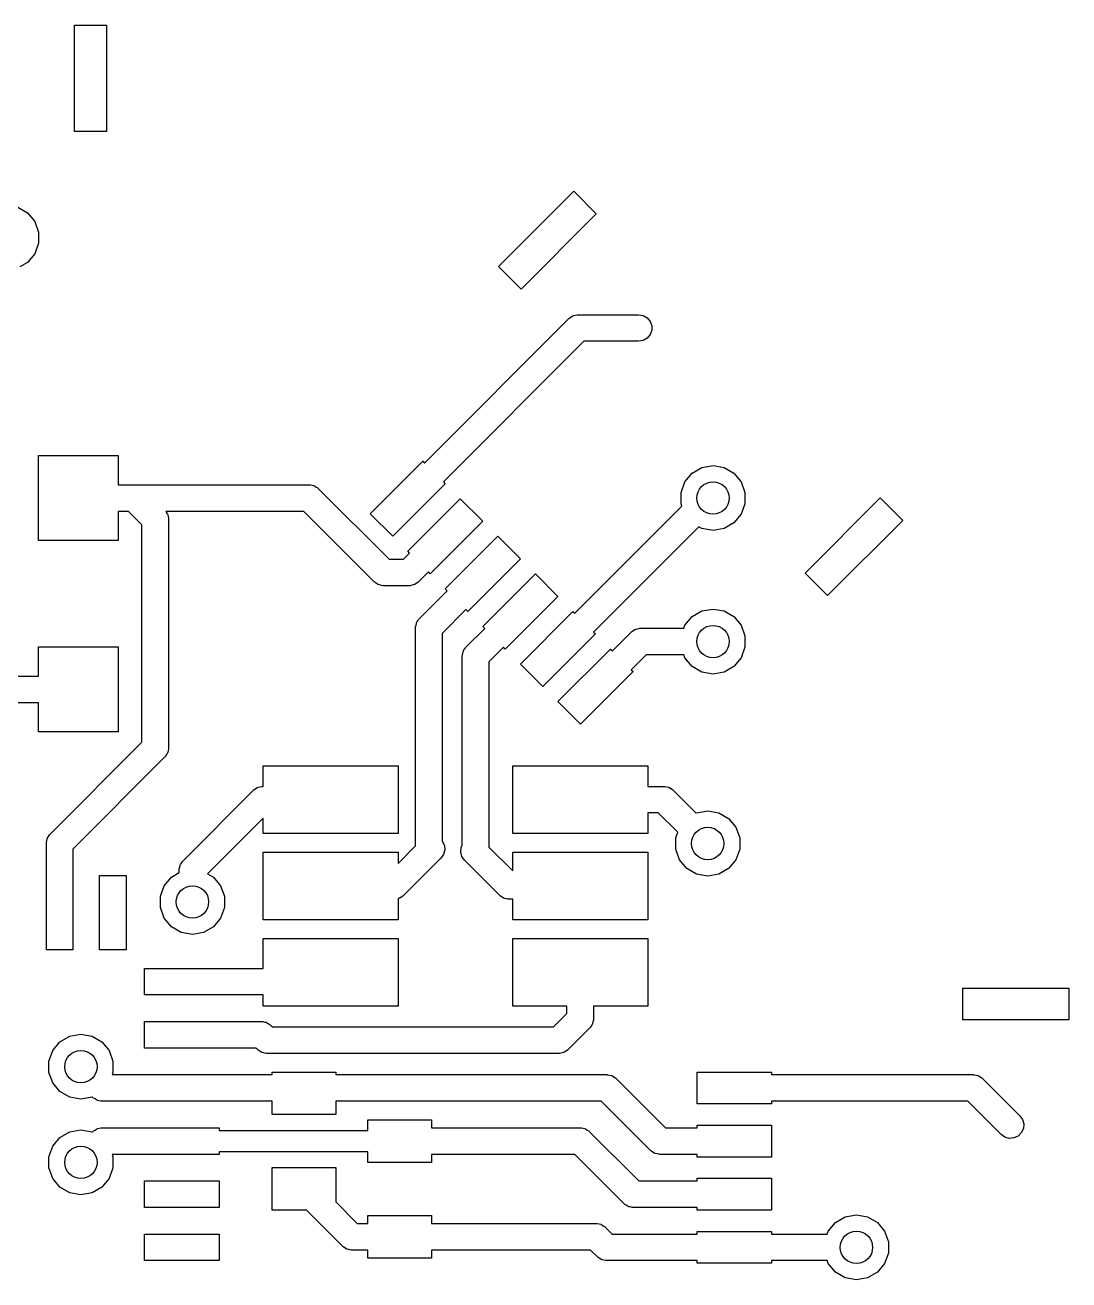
# Model space of a CAD drawing. Extents: x 80.2 to 131.1, y -111.7 to -88.6.
# Drawn here: x 100.92 to 110.75, y -101.06 to -89.25 of the extents above; entities that cross this region are included whole.
import ezdxf

# ---------------------------------------------------------------- set-up
doc = ezdxf.new("R2010")
doc.units = 0
doc.header["$MEASUREMENT"] = 0
doc.layers.add('BLACK', color=7, linetype='CONTINUOUS')

msp = doc.modelspace()

# ---------------------------------------------------------------- linework, layer by layer
at = {"layer": 'Black'}
for p, q in [((101.39, -90.25), (101.39, -89.25)), ((101.39, -89.25), (101.69, -89.25)), ((101.69, -89.25), (101.69, -90.25)), ((101.69, -90.25), (101.39, -90.25)), ((105.382, -91.5211), (106.089, -90.814)), ((106.089, -90.814), (106.301, -91.0261)), ((100.855, -90.9625), (100.947, -91.0156)), ((100.947, -91.0156), (101.015, -91.097)), ((101.015, -91.097), (101.051, -91.1969)), ((106.301, -91.0261), (105.594, -91.7332)), ((101.051, -91.1969), (101.051, -91.3031)), ((101.051, -91.3031), (101.015, -91.403)), ((100.947, -91.4844), (100.875, -91.5258)), ((101.015, -91.403), (100.947, -91.4844)), ((105.594, -91.7332), (105.382, -91.5211)), ((104.685, -93.3702), (106.044, -92.0116)), ((106.044, -92.0116), (106.048, -92.0085)), ((106.048, -92.0085), (106.052, -92.0042)), ((106.052, -92.0042), (106.066, -91.9961)), ((106.066, -91.9961), (106.079, -91.9867)), ((106.079, -91.9867), (106.085, -91.9853)), ((106.085, -91.9853), (106.089, -91.9825)), ((106.089, -91.9825), (106.106, -91.9797)), ((106.106, -91.9797), (106.121, -91.9755)), ((106.121, -91.9755), (106.127, -91.976)), ((106.127, -91.976), (106.132, -91.975)), ((106.132, -91.975), (106.7, -91.975)), ((106.7, -91.975), (106.743, -91.9825)), ((106.743, -91.9825), (106.78, -92.0042)), ((106.78, -92.0042), (106.808, -92.0375)), ((106.808, -92.0375), (106.823, -92.0783)), ((106.823, -92.0783), (106.823, -92.1217)), ((106.78, -92.1958), (106.743, -92.2175)), ((106.808, -92.1625), (106.78, -92.1958)), ((106.823, -92.1217), (106.808, -92.1625)), ((106.184, -92.225), (104.862, -93.547)), ((106.7, -92.225), (106.184, -92.225)), ((106.743, -92.2175), (106.7, -92.225)), ((101.05, -94.1), (101.05, -93.3)), ((101.05, -93.3), (101.8, -93.3)), ((101.8, -93.3), (101.8, -93.575)), ((104.173, -93.8475), (104.668, -93.3525)), ((104.668, -93.3525), (104.685, -93.3702)), ((107.135, -93.547), (107.203, -93.4656)), ((107.203, -93.4656), (107.295, -93.4125)), ((107.295, -93.4125), (107.4, -93.394)), ((107.4, -93.394), (107.505, -93.4125)), ((107.505, -93.4125), (107.597, -93.4656)), ((107.597, -93.4656), (107.665, -93.547)), ((101.8, -93.575), (101.95, -93.575)), ((101.95, -93.575), (103.6, -93.575)), ((103.6, -93.575), (103.605, -93.576)), ((103.605, -93.576), (103.611, -93.5755)), ((103.611, -93.5755), (103.627, -93.5797)), ((103.627, -93.5797), (103.643, -93.5825)), ((103.643, -93.5825), (103.648, -93.5853)), ((103.648, -93.5853), (103.653, -93.5867)), ((103.653, -93.5867), (103.666, -93.5961)), ((103.666, -93.5961), (103.68, -93.6042)), ((103.68, -93.6042), (103.684, -93.6085)), ((103.684, -93.6085), (103.688, -93.6116)), ((103.688, -93.6116), (104.352, -94.275)), ((104.88, -93.5646), (104.385, -94.0596)), ((104.862, -93.547), (104.88, -93.5646)), ((107.099, -93.6469), (107.135, -93.547)), ((107.665, -93.547), (107.701, -93.6469)), ((104.526, -94.201), (105.021, -93.7061)), ((105.021, -93.7061), (105.233, -93.9182)), ((107.099, -93.7531), (107.099, -93.6469)), ((107.701, -93.6469), (107.701, -93.7531)), ((108.267, -94.4061), (108.974, -93.699)), ((108.974, -93.699), (109.186, -93.9111)), ((101.898, -93.825), (101.8, -93.825)), ((101.8, -93.825), (101.8, -94.1)), ((102.025, -93.9518), (101.898, -93.825)), ((103.548, -93.825), (102.249, -93.825)), ((102.249, -93.825), (102.254, -93.8338)), ((102.254, -93.8338), (102.263, -93.8472)), ((102.263, -93.8472), (102.265, -93.8525)), ((102.265, -93.8525), (102.267, -93.8572)), ((102.267, -93.8572), (102.27, -93.8733)), ((104.212, -94.4884), (103.548, -93.825)), ((104.385, -94.0596), (104.173, -93.8475)), ((106.099, -94.7844), (107.107, -93.7766)), ((107.107, -93.7766), (107.099, -93.7531)), ((107.665, -93.853), (107.597, -93.9344)), ((107.701, -93.7531), (107.665, -93.853)), ((102.025, -95.9982), (102.025, -93.9518)), ((102.27, -93.8733), (102.275, -93.8891)), ((102.275, -93.8891), (102.274, -93.8946)), ((102.274, -93.8946), (102.275, -93.9)), ((102.275, -93.9), (102.275, -96.05)), ((105.233, -93.9182), (104.738, -94.4132)), ((107.267, -93.9709), (106.276, -94.9612)), ((107.295, -93.9875), (107.267, -93.9709)), ((107.597, -93.9344), (107.505, -93.9875)), ((109.186, -93.9111), (108.479, -94.6182)), ((104.88, -94.5546), (105.375, -94.0596)), ((105.375, -94.0596), (105.587, -94.2718)), ((107.4, -94.006), (107.295, -93.9875)), ((107.505, -93.9875), (107.4, -94.006)), ((101.8, -94.1), (101.05, -94.1)), ((104.544, -94.2187), (104.526, -94.201)), ((104.352, -94.275), (104.488, -94.275)), ((104.488, -94.275), (104.544, -94.2187)), ((105.587, -94.2718), (105.092, -94.7667)), ((104.721, -94.3955), (104.628, -94.4884)), ((104.738, -94.4132), (104.721, -94.3955)), ((105.233, -94.9081), (105.728, -94.4132)), ((105.728, -94.4132), (105.94, -94.6253)), ((108.479, -94.6182), (108.267, -94.4061)), ((104.216, -94.4915), (104.212, -94.4884)), ((104.22, -94.4958), (104.216, -94.4915)), ((104.234, -94.5039), (104.22, -94.4958)), ((104.247, -94.5133), (104.234, -94.5039)), ((104.252, -94.5147), (104.247, -94.5133)), ((104.257, -94.5175), (104.252, -94.5147)), ((104.273, -94.5203), (104.257, -94.5175)), ((104.289, -94.5245), (104.273, -94.5203)), ((104.295, -94.524), (104.289, -94.5245)), ((104.3, -94.525), (104.295, -94.524)), ((104.539, -94.525), (104.3, -94.525)), ((104.545, -94.524), (104.539, -94.525)), ((104.55, -94.5245), (104.545, -94.524)), ((104.566, -94.5203), (104.55, -94.5245)), ((104.582, -94.5175), (104.566, -94.5203)), ((104.587, -94.5147), (104.582, -94.5175)), ((104.592, -94.5133), (104.587, -94.5147)), ((104.606, -94.5039), (104.592, -94.5133)), ((104.62, -94.4958), (104.606, -94.5039)), ((104.623, -94.4915), (104.62, -94.4958)), ((104.628, -94.4884), (104.623, -94.4915)), ((104.897, -94.5723), (104.88, -94.5546)), ((104.637, -94.8331), (104.897, -94.5723)), ((105.94, -94.6253), (105.445, -95.1203)), ((105.074, -94.749), (104.85, -94.9732)), ((105.092, -94.7667), (105.074, -94.749)), ((105.587, -95.2617), (106.082, -94.7667)), ((106.082, -94.7667), (106.099, -94.7844)), ((107.203, -94.8156), (107.295, -94.7625)), ((107.295, -94.7625), (107.4, -94.744)), ((107.4, -94.744), (107.505, -94.7625)), ((107.505, -94.7625), (107.597, -94.8156)), ((104.6, -94.9106), (104.605, -94.8948)), ((104.601, -94.916), (104.6, -94.9106)), ((104.6, -94.9214), (104.601, -94.916)), ((104.605, -94.8948), (104.608, -94.8787)), ((104.608, -94.8787), (104.61, -94.8739)), ((104.61, -94.8739), (104.612, -94.8686)), ((104.612, -94.8686), (104.621, -94.8552)), ((104.621, -94.8552), (104.629, -94.8411)), ((104.629, -94.8411), (104.633, -94.8376)), ((104.633, -94.8376), (104.637, -94.8331)), ((105.251, -94.9258), (105.233, -94.9081)), ((107.125, -94.925), (107.135, -94.897)), ((107.135, -94.897), (107.203, -94.8156)), ((107.597, -94.8156), (107.665, -94.897)), ((107.665, -94.897), (107.701, -94.9969)), ((104.6, -96.9732), (104.6, -94.9214)), ((104.85, -94.9732), (104.85, -96.9259)), ((105.077, -95.1002), (105.251, -94.9258)), ((106.294, -94.9789), (105.799, -95.4738)), ((106.276, -94.9612), (106.294, -94.9789)), ((106.453, -95.138), (106.629, -94.9616)), ((106.629, -94.9616), (106.634, -94.9585)), ((106.634, -94.9585), (106.637, -94.9542)), ((106.637, -94.9542), (106.652, -94.9461)), ((106.652, -94.9461), (106.665, -94.9367)), ((106.665, -94.9367), (106.67, -94.9353)), ((106.67, -94.9353), (106.675, -94.9325)), ((106.675, -94.9325), (106.691, -94.9297)), ((106.691, -94.9297), (106.707, -94.9255)), ((106.707, -94.9255), (106.712, -94.926)), ((106.712, -94.926), (106.718, -94.925)), ((106.718, -94.925), (107.125, -94.925)), ((107.701, -94.9969), (107.701, -95.1031)), ((101.05, -95.1), (101.8, -95.1)), ((101.05, -95.375), (101.05, -95.1)), ((101.8, -95.1), (101.8, -95.9)), ((105.045, -95.1619), (105.048, -95.1458)), ((105.048, -95.1458), (105.05, -95.141)), ((105.05, -95.141), (105.052, -95.1357)), ((105.052, -95.1357), (105.061, -95.1223)), ((105.061, -95.1223), (105.069, -95.1082)), ((105.069, -95.1082), (105.073, -95.1047)), ((105.073, -95.1047), (105.077, -95.1002)), ((105.428, -95.1026), (105.29, -95.2403)), ((105.445, -95.1203), (105.428, -95.1026)), ((105.94, -95.6153), (106.435, -95.1203)), ((106.435, -95.1203), (106.453, -95.138)), ((107.701, -95.1031), (107.665, -95.203)), ((105.04, -95.1777), (105.045, -95.1619)), ((105.041, -95.1831), (105.04, -95.1777)), ((105.04, -95.1886), (105.041, -95.1831)), ((105.04, -96.9646), (105.04, -95.1886)), ((105.29, -95.2403), (105.29, -96.9832)), ((105.799, -95.4738), (105.587, -95.2617)), ((106.77, -95.175), (106.63, -95.3147)), ((107.125, -95.175), (106.77, -95.175)), ((107.135, -95.203), (107.125, -95.175)), ((107.203, -95.2844), (107.135, -95.203)), ((107.665, -95.203), (107.597, -95.2844)), ((100.55, -95.375), (101.05, -95.375)), ((106.647, -95.3324), (106.153, -95.8274)), ((106.63, -95.3147), (106.647, -95.3324)), ((107.295, -95.3375), (107.203, -95.2844)), ((107.4, -95.356), (107.295, -95.3375)), ((107.505, -95.3375), (107.4, -95.356)), ((107.597, -95.2844), (107.505, -95.3375)), ((101.05, -95.625), (100.675, -95.625)), ((101.05, -95.9), (101.05, -95.625)), ((106.153, -95.8274), (105.94, -95.6153)), ((101.8, -95.9), (101.05, -95.9)), ((101.162, -96.8616), (102.025, -95.9982)), ((102.265, -96.0975), (102.263, -96.1028)), ((102.267, -96.0928), (102.265, -96.0975)), ((102.27, -96.0767), (102.267, -96.0928)), ((102.275, -96.0609), (102.27, -96.0767)), ((102.275, -96.05), (102.274, -96.0554)), ((102.274, -96.0554), (102.275, -96.0609)), ((102.238, -96.1384), (101.375, -97.0018)), ((102.242, -96.1339), (102.238, -96.1384)), ((102.246, -96.1303), (102.242, -96.1339)), ((102.254, -96.1162), (102.246, -96.1303)), ((102.263, -96.1028), (102.254, -96.1162)), ((103.165, -96.4122), (103.165, -96.2197)), ((103.165, -96.2197), (104.435, -96.2197)), ((104.435, -96.2197), (104.435, -96.8547)), ((105.515, -96.8547), (105.515, -96.2197)), ((105.515, -96.2197), (106.785, -96.2197)), ((106.785, -96.2197), (106.785, -96.4122)), ((102.412, -97.1116), (103.074, -96.4488)), ((103.074, -96.4488), (103.079, -96.4457)), ((103.079, -96.4457), (103.082, -96.4414)), ((103.082, -96.4414), (103.097, -96.4333)), ((103.097, -96.4333), (103.11, -96.4239)), ((103.11, -96.4239), (103.115, -96.4225)), ((103.115, -96.4225), (103.12, -96.4197)), ((103.12, -96.4197), (103.136, -96.4169)), ((103.136, -96.4169), (103.152, -96.4127)), ((103.152, -96.4127), (103.157, -96.4132)), ((103.157, -96.4132), (103.163, -96.4122)), ((103.163, -96.4122), (103.165, -96.4122)), ((106.785, -96.4122), (106.937, -96.4122)), ((106.937, -96.4122), (106.943, -96.4132)), ((106.943, -96.4132), (106.948, -96.4127)), ((106.948, -96.4127), (106.964, -96.4169)), ((106.964, -96.4169), (106.98, -96.4197)), ((106.98, -96.4197), (106.985, -96.4225)), ((106.985, -96.4225), (106.99, -96.4239)), ((106.99, -96.4239), (107.003, -96.4333)), ((107.003, -96.4333), (107.018, -96.4414)), ((107.018, -96.4414), (107.021, -96.4457)), ((107.021, -96.4457), (107.026, -96.4488)), ((107.026, -96.4488), (107.241, -96.6647)), ((106.885, -96.6622), (106.785, -96.6622)), ((106.785, -96.6622), (106.785, -96.8547)), ((107.068, -96.8445), (106.885, -96.6622)), ((107.241, -96.6647), (107.245, -96.6625)), ((107.245, -96.6625), (107.35, -96.644)), ((107.35, -96.644), (107.455, -96.6625)), ((107.455, -96.6625), (107.547, -96.7156)), ((103.165, -96.7118), (102.642, -97.2343)), ((103.165, -96.8547), (103.165, -96.7118)), ((107.547, -96.7156), (107.615, -96.797)), ((107.615, -96.797), (107.651, -96.8969)), ((101.125, -96.9391), (101.13, -96.9233)), ((101.13, -96.9233), (101.133, -96.9072)), ((101.133, -96.9072), (101.135, -96.9025)), ((101.135, -96.9025), (101.137, -96.8972)), ((101.137, -96.8972), (101.146, -96.8838)), ((101.146, -96.8838), (101.154, -96.8697)), ((101.154, -96.8697), (101.158, -96.8661)), ((101.158, -96.8661), (101.162, -96.8616)), ((104.435, -96.8547), (103.165, -96.8547)), ((104.85, -96.9259), (104.852, -96.9283)), ((106.785, -96.8547), (105.515, -96.8547)), ((107.049, -96.8969), (107.068, -96.8445)), ((107.049, -97.0031), (107.049, -96.8969)), ((107.651, -96.8969), (107.651, -97.0031)), ((101.126, -96.9446), (101.125, -96.9391)), ((101.125, -96.95), (101.126, -96.9446)), ((101.125, -97.25), (101.125, -96.95)), ((101.375, -97.0018), (101.375, -97.25)), ((103.165, -97.6675), (103.165, -97.0325)), ((103.165, -97.0325), (104.435, -97.0325)), ((104.435, -97.1382), (104.6, -96.9732)), ((104.435, -97.0325), (104.435, -97.1382)), ((104.852, -96.9283), (104.871, -96.9676)), ((104.875, -97.0109), (104.863, -97.0528)), ((104.871, -96.9676), (104.875, -97.0109)), ((105.025, -97.0309), (105.029, -96.9876)), ((105.037, -97.0728), (105.025, -97.0309)), ((105.029, -96.9876), (105.04, -96.9646)), ((105.29, -96.9832), (105.515, -97.2082)), ((105.515, -97.2082), (105.515, -97.0325)), ((105.515, -97.0325), (106.785, -97.0325)), ((106.785, -97.0325), (106.785, -97.6675)), ((107.085, -97.103), (107.049, -97.0031)), ((107.651, -97.0031), (107.615, -97.103)), ((102.38, -97.1733), (102.383, -97.1572)), ((102.383, -97.1572), (102.385, -97.1525)), ((102.385, -97.1525), (102.387, -97.1472)), ((102.387, -97.1472), (102.396, -97.1338)), ((102.396, -97.1338), (102.404, -97.1197)), ((102.404, -97.1197), (102.408, -97.1161)), ((102.408, -97.1161), (102.412, -97.1116)), ((104.813, -97.1134), (104.488, -97.4384)), ((104.838, -97.0884), (104.813, -97.1134)), ((104.813, -97.1134), (104.813, -97.1134)), ((104.863, -97.0528), (104.838, -97.0884)), ((105.062, -97.1084), (105.037, -97.0728)), ((105.077, -97.1234), (105.062, -97.1084)), ((105.392, -97.4384), (105.077, -97.1234)), ((105.077, -97.1234), (105.077, -97.1234)), ((107.153, -97.1844), (107.085, -97.103)), ((107.615, -97.103), (107.547, -97.1844)), ((101.125, -97.95), (101.125, -97.25)), ((101.375, -97.25), (101.375, -97.95)), ((101.625, -97.95), (101.625, -97.25)), ((101.625, -97.25), (101.875, -97.25)), ((101.875, -97.25), (101.875, -97.95)), ((102.235, -97.347), (102.303, -97.2656)), ((102.303, -97.2656), (102.375, -97.2242)), ((102.375, -97.1891), (102.38, -97.1733)), ((102.376, -97.1946), (102.375, -97.1891)), ((102.375, -97.2), (102.376, -97.1946)), ((102.375, -97.2242), (102.375, -97.2)), ((102.642, -97.2343), (102.697, -97.2656)), ((102.697, -97.2656), (102.765, -97.347)), ((107.245, -97.2375), (107.153, -97.1844)), ((107.35, -97.256), (107.245, -97.2375)), ((107.455, -97.2375), (107.35, -97.256)), ((107.547, -97.1844), (107.455, -97.2375)), ((102.199, -97.4469), (102.235, -97.347)), ((102.765, -97.347), (102.801, -97.4469)), ((102.199, -97.5531), (102.199, -97.4469)), ((102.801, -97.4469), (102.801, -97.5531)), ((104.443, -97.4675), (104.435, -97.4688)), ((104.435, -97.4688), (104.435, -97.6675)), ((104.448, -97.4647), (104.443, -97.4675)), ((104.453, -97.4633), (104.448, -97.4647)), ((104.466, -97.4539), (104.453, -97.4633)), ((104.48, -97.4458), (104.466, -97.4539)), ((104.484, -97.4415), (104.48, -97.4458)), ((104.488, -97.4384), (104.484, -97.4415)), ((105.396, -97.4415), (105.392, -97.4384)), ((105.4, -97.4458), (105.396, -97.4415)), ((105.414, -97.4539), (105.4, -97.4458)), ((105.427, -97.4633), (105.414, -97.4539)), ((105.432, -97.4647), (105.427, -97.4633)), ((105.437, -97.4675), (105.432, -97.4647)), ((105.453, -97.4703), (105.437, -97.4675)), ((105.469, -97.4745), (105.453, -97.4703)), ((105.475, -97.474), (105.469, -97.4745)), ((105.48, -97.475), (105.475, -97.474)), ((105.515, -97.475), (105.48, -97.475)), ((105.515, -97.6675), (105.515, -97.475)), ((102.235, -97.653), (102.199, -97.5531)), ((102.801, -97.5531), (102.765, -97.653)), ((102.303, -97.7344), (102.235, -97.653)), ((102.395, -97.7875), (102.303, -97.7344)), ((102.697, -97.7344), (102.605, -97.7875)), ((102.765, -97.653), (102.697, -97.7344)), ((104.435, -97.6675), (103.165, -97.6675)), ((106.785, -97.6675), (105.515, -97.6675)), ((102.5, -97.806), (102.395, -97.7875)), ((102.605, -97.7875), (102.5, -97.806)), ((103.165, -98.125), (103.165, -97.8453)), ((103.165, -97.8453), (104.435, -97.8453)), ((104.435, -97.8453), (104.435, -98.4803)), ((105.515, -98.4803), (105.515, -97.8453)), ((105.515, -97.8453), (106.785, -97.8453)), ((106.785, -97.8453), (106.785, -98.4803)), ((101.375, -97.95), (101.125, -97.95)), ((101.875, -97.95), (101.625, -97.95)), ((102.05, -98.125), (102.75, -98.125)), ((102.05, -98.375), (102.05, -98.125)), ((102.75, -98.125), (103.165, -98.125)), ((109.75, -98.61), (109.75, -98.31)), ((109.75, -98.31), (110.75, -98.31)), ((110.75, -98.31), (110.75, -98.61)), ((102.4, -98.375), (102.05, -98.375)), ((102.75, -98.375), (102.4, -98.375)), ((103.165, -98.375), (102.75, -98.375)), ((103.165, -98.4803), (103.165, -98.375)), ((104.435, -98.4803), (103.165, -98.4803)), ((106.025, -98.4803), (105.515, -98.4803)), ((105.898, -98.675), (106.025, -98.5482)), ((106.025, -98.5482), (106.025, -98.4803)), ((106.785, -98.4803), (106.275, -98.4803)), ((106.275, -98.4803), (106.275, -98.6)), ((102.05, -98.625), (102.75, -98.625)), ((102.05, -98.875), (102.05, -98.625)), ((102.75, -98.625), (103.15, -98.625)), ((103.15, -98.625), (103.155, -98.626)), ((103.155, -98.626), (103.161, -98.6255)), ((103.161, -98.6255), (103.177, -98.6297)), ((103.177, -98.6297), (103.193, -98.6325)), ((103.193, -98.6325), (103.198, -98.6353)), ((103.198, -98.6353), (103.203, -98.6367)), ((103.203, -98.6367), (103.216, -98.6461)), ((103.216, -98.6461), (103.23, -98.6542)), ((103.23, -98.6542), (103.234, -98.6585)), ((103.234, -98.6585), (103.238, -98.6616)), ((103.238, -98.6616), (103.252, -98.675)), ((103.252, -98.675), (105.898, -98.675)), ((106.238, -98.6884), (106.038, -98.8884)), ((106.242, -98.6839), (106.238, -98.6884)), ((106.246, -98.6803), (106.242, -98.6839)), ((106.254, -98.6662), (106.246, -98.6803)), ((106.263, -98.6528), (106.254, -98.6662)), ((106.265, -98.6475), (106.263, -98.6528)), ((106.267, -98.6428), (106.265, -98.6475)), ((106.27, -98.6267), (106.267, -98.6428)), ((106.275, -98.6109), (106.27, -98.6267)), ((106.275, -98.6), (106.274, -98.6054)), ((106.274, -98.6054), (106.275, -98.6109)), ((110.75, -98.61), (109.75, -98.61)), ((101.185, -98.897), (101.253, -98.8156)), ((101.253, -98.8156), (101.345, -98.7625)), ((101.345, -98.7625), (101.45, -98.744)), ((101.45, -98.744), (101.555, -98.7625)), ((101.555, -98.7625), (101.647, -98.8156)), ((101.647, -98.8156), (101.715, -98.897)), ((101.149, -98.9969), (101.185, -98.897)), ((101.715, -98.897), (101.751, -98.9969)), ((102.4, -98.875), (102.05, -98.875)), ((102.75, -98.875), (102.4, -98.875)), ((103.098, -98.875), (102.75, -98.875)), ((103.112, -98.8884), (103.098, -98.875)), ((103.116, -98.8915), (103.112, -98.8884)), ((103.12, -98.8958), (103.116, -98.8915)), ((103.134, -98.9039), (103.12, -98.8958)), ((103.147, -98.9133), (103.134, -98.9039)), ((103.152, -98.9147), (103.147, -98.9133)), ((103.157, -98.9175), (103.152, -98.9147)), ((103.173, -98.9203), (103.157, -98.9175)), ((103.189, -98.9245), (103.173, -98.9203)), ((103.195, -98.924), (103.189, -98.9245)), ((103.2, -98.925), (103.195, -98.924)), ((105.95, -98.925), (103.2, -98.925)), ((105.955, -98.924), (105.95, -98.925)), ((105.961, -98.9245), (105.955, -98.924)), ((105.977, -98.9203), (105.961, -98.9245)), ((105.993, -98.9175), (105.977, -98.9203)), ((105.998, -98.9147), (105.993, -98.9175)), ((106.003, -98.9133), (105.998, -98.9147)), ((106.016, -98.9039), (106.003, -98.9133)), ((106.03, -98.8958), (106.016, -98.9039)), ((106.034, -98.8915), (106.03, -98.8958)), ((106.038, -98.8884), (106.034, -98.8915)), ((101.149, -99.1031), (101.149, -98.9969)), ((101.751, -98.9969), (101.751, -99.1031)), ((101.185, -99.203), (101.149, -99.1031)), ((101.751, -99.1031), (101.743, -99.125)), ((101.743, -99.125), (102.4, -99.125)), ((102.4, -99.125), (102.75, -99.125)), ((102.75, -99.125), (103.25, -99.125)), ((103.25, -99.125), (103.25, -99.1)), ((103.25, -99.1), (103.85, -99.1)), ((103.85, -99.1), (103.85, -99.125)), ((103.85, -99.125), (106.4, -99.125)), ((106.4, -99.125), (106.405, -99.126)), ((106.405, -99.126), (106.411, -99.1255)), ((106.411, -99.1255), (106.427, -99.1297)), ((106.427, -99.1297), (106.443, -99.1325)), ((106.443, -99.1325), (106.448, -99.1353)), ((106.448, -99.1353), (106.453, -99.1367)), ((106.453, -99.1367), (106.466, -99.1461)), ((106.466, -99.1461), (106.48, -99.1542)), ((106.48, -99.1542), (106.484, -99.1585)), ((106.484, -99.1585), (106.488, -99.1616)), ((106.488, -99.1616), (106.952, -99.625)), ((107.25, -99.4), (107.25, -99.1)), ((107.25, -99.1), (107.95, -99.1)), ((107.95, -99.1), (107.95, -99.125)), ((107.95, -99.125), (109.85, -99.125)), ((109.85, -99.125), (109.855, -99.126)), ((109.855, -99.126), (109.861, -99.1255)), ((109.861, -99.1255), (109.877, -99.1297)), ((109.877, -99.1297), (109.893, -99.1325)), ((109.893, -99.1325), (109.898, -99.1353)), ((109.898, -99.1353), (109.903, -99.1367)), ((109.903, -99.1367), (109.916, -99.1461)), ((109.916, -99.1461), (109.93, -99.1542)), ((109.93, -99.1542), (109.934, -99.1585)), ((109.934, -99.1585), (109.938, -99.1616)), ((109.938, -99.1616), (110.288, -99.5116)), ((101.253, -99.2844), (101.185, -99.203)), ((101.345, -99.3375), (101.253, -99.2844)), ((101.45, -99.356), (101.345, -99.3375)), ((101.555, -99.3375), (101.45, -99.356)), ((101.559, -99.3353), (101.555, -99.3375)), ((101.562, -99.3384), (101.559, -99.3353)), ((101.566, -99.3415), (101.562, -99.3384)), ((101.57, -99.3458), (101.566, -99.3415)), ((101.584, -99.3539), (101.57, -99.3458)), ((101.597, -99.3633), (101.584, -99.3539)), ((101.602, -99.3647), (101.597, -99.3633)), ((101.607, -99.3675), (101.602, -99.3647)), ((101.623, -99.3703), (101.607, -99.3675)), ((101.639, -99.3745), (101.623, -99.3703)), ((101.645, -99.374), (101.639, -99.3745)), ((101.65, -99.375), (101.645, -99.374)), ((102.05, -99.375), (101.65, -99.375)), ((102.4, -99.375), (102.05, -99.375)), ((102.75, -99.375), (102.4, -99.375)), ((103.25, -99.375), (102.75, -99.375)), ((103.25, -99.5), (103.25, -99.375)), ((106.348, -99.375), (103.85, -99.375)), ((103.85, -99.375), (103.85, -99.5)), ((106.812, -99.8384), (106.348, -99.375)), ((107.95, -99.4), (107.25, -99.4)), ((109.798, -99.375), (107.95, -99.375)), ((107.95, -99.375), (107.95, -99.4)), ((110.112, -99.6884), (109.798, -99.375)), ((103.85, -99.5), (103.25, -99.5)), ((110.288, -99.5116), (110.313, -99.5472)), ((101.584, -99.6461), (101.597, -99.6367)), ((101.597, -99.6367), (101.602, -99.6353)), ((101.602, -99.6353), (101.607, -99.6325)), ((101.607, -99.6325), (101.623, -99.6297)), ((101.623, -99.6297), (101.639, -99.6255)), ((101.639, -99.6255), (101.645, -99.626)), ((101.645, -99.626), (101.65, -99.625)), ((101.65, -99.625), (102.4, -99.625)), ((102.4, -99.625), (102.75, -99.625)), ((102.75, -99.625), (102.75, -99.65)), ((104.15, -99.65), (104.15, -99.55)), ((104.15, -99.55), (104.75, -99.55)), ((104.75, -99.55), (104.75, -99.625)), ((104.75, -99.625), (106.15, -99.625)), ((106.15, -99.625), (106.155, -99.626)), ((106.155, -99.626), (106.161, -99.6255)), ((106.161, -99.6255), (106.177, -99.6297)), ((106.177, -99.6297), (106.193, -99.6325)), ((106.193, -99.6325), (106.198, -99.6353)), ((106.198, -99.6353), (106.203, -99.6367)), ((106.203, -99.6367), (106.216, -99.6461)), ((106.952, -99.625), (107.25, -99.625)), ((107.25, -99.625), (107.25, -99.6)), ((107.25, -99.6), (107.95, -99.6)), ((107.95, -99.6), (107.95, -99.9)), ((110.321, -99.6324), (110.302, -99.6717)), ((110.313, -99.5472), (110.325, -99.5891)), ((110.325, -99.5891), (110.321, -99.6324)), ((101.185, -99.797), (101.253, -99.7156)), ((101.253, -99.7156), (101.345, -99.6625)), ((101.345, -99.6625), (101.45, -99.644)), ((101.45, -99.644), (101.555, -99.6625)), ((101.555, -99.6625), (101.559, -99.6647)), ((101.559, -99.6647), (101.562, -99.6616)), ((101.562, -99.6616), (101.566, -99.6585)), ((101.566, -99.6585), (101.57, -99.6542)), ((101.57, -99.6542), (101.584, -99.6461)), ((102.75, -99.65), (104.15, -99.65)), ((106.216, -99.6461), (106.23, -99.6542)), ((106.23, -99.6542), (106.234, -99.6585)), ((106.234, -99.6585), (106.238, -99.6616)), ((106.238, -99.6616), (106.702, -100.125)), ((110.147, -99.7133), (110.112, -99.6884)), ((110.189, -99.7245), (110.147, -99.7133)), ((110.232, -99.7207), (110.189, -99.7245)), ((110.272, -99.7024), (110.232, -99.7207)), ((110.302, -99.6717), (110.272, -99.7024)), ((101.149, -99.8969), (101.185, -99.797)), ((102.05, -99.875), (101.743, -99.875)), ((101.743, -99.875), (101.751, -99.8969)), ((102.4, -99.875), (102.05, -99.875)), ((102.75, -99.875), (102.4, -99.875)), ((104.15, -99.85), (102.75, -99.85)), ((102.75, -99.85), (102.75, -99.875)), ((104.15, -99.95), (104.15, -99.85)), ((106.098, -99.875), (104.75, -99.875)), ((104.75, -99.875), (104.75, -99.95)), ((106.562, -100.338), (106.098, -99.875)), ((106.816, -99.8415), (106.812, -99.8384)), ((106.82, -99.8458), (106.816, -99.8415)), ((106.834, -99.8539), (106.82, -99.8458)), ((106.847, -99.8633), (106.834, -99.8539)), ((106.852, -99.8647), (106.847, -99.8633)), ((106.857, -99.8675), (106.852, -99.8647)), ((106.873, -99.8703), (106.857, -99.8675)), ((106.889, -99.8745), (106.873, -99.8703)), ((106.895, -99.874), (106.889, -99.8745)), ((106.9, -99.875), (106.895, -99.874)), ((107.25, -99.875), (106.9, -99.875)), ((107.25, -99.9), (107.25, -99.875)), ((101.149, -100.003), (101.149, -99.8969)), ((101.751, -99.8969), (101.751, -100.003)), ((104.75, -99.95), (104.15, -99.95)), ((107.95, -99.9), (107.25, -99.9)), ((101.185, -100.103), (101.149, -100.003)), ((101.253, -100.184), (101.185, -100.103)), ((101.715, -100.103), (101.647, -100.184)), ((101.751, -100.003), (101.715, -100.103)), ((103.25, -100.4), (103.25, -100)), ((103.25, -100), (103.85, -100)), ((103.85, -100), (103.85, -100.323)), ((107.25, -100.125), (107.25, -100.1)), ((107.25, -100.1), (107.95, -100.1)), ((107.95, -100.1), (107.95, -100.4)), ((101.345, -100.238), (101.253, -100.184)), ((101.647, -100.184), (101.555, -100.238)), ((102.05, -100.375), (102.05, -100.125)), ((102.05, -100.125), (102.75, -100.125)), ((102.75, -100.125), (102.75, -100.375)), ((106.702, -100.125), (107.25, -100.125)), ((101.45, -100.256), (101.345, -100.238)), ((101.555, -100.238), (101.45, -100.256)), ((103.85, -100.323), (104.052, -100.525)), ((106.566, -100.342), (106.562, -100.338)), ((106.57, -100.346), (106.566, -100.342)), ((106.584, -100.354), (106.57, -100.346)), ((102.75, -100.375), (102.05, -100.375)), ((103.573, -100.4), (103.25, -100.4)), ((103.912, -100.738), (103.573, -100.4)), ((104.15, -100.525), (104.15, -100.45)), ((104.15, -100.45), (104.75, -100.45)), ((104.75, -100.45), (104.75, -100.525)), ((106.597, -100.363), (106.584, -100.354)), ((106.602, -100.365), (106.597, -100.363)), ((106.607, -100.367), (106.602, -100.365)), ((106.623, -100.37), (106.607, -100.367)), ((106.639, -100.375), (106.623, -100.37)), ((106.645, -100.374), (106.639, -100.375)), ((106.65, -100.375), (106.645, -100.374)), ((107.25, -100.375), (106.65, -100.375)), ((107.25, -100.4), (107.25, -100.375)), ((107.95, -100.4), (107.25, -100.4)), ((108.553, -100.516), (108.645, -100.462)), ((108.645, -100.462), (108.75, -100.444)), ((108.75, -100.444), (108.855, -100.462)), ((108.855, -100.462), (108.947, -100.516)), ((104.052, -100.525), (104.15, -100.525)), ((104.75, -100.525), (106.3, -100.525)), ((106.3, -100.525), (106.305, -100.526)), ((106.305, -100.526), (106.311, -100.525)), ((106.311, -100.525), (106.327, -100.53)), ((106.327, -100.53), (106.343, -100.533)), ((106.343, -100.533), (106.348, -100.535)), ((106.348, -100.535), (106.353, -100.537)), ((106.353, -100.537), (106.366, -100.546)), ((106.366, -100.546), (106.38, -100.554)), ((106.38, -100.554), (106.384, -100.558)), ((106.384, -100.558), (106.388, -100.562)), ((106.388, -100.562), (106.452, -100.625)), ((108.485, -100.597), (108.553, -100.516)), ((108.947, -100.516), (109.015, -100.597)), ((102.05, -100.875), (102.05, -100.625)), ((102.05, -100.625), (102.75, -100.625)), ((102.75, -100.625), (102.75, -100.875)), ((106.452, -100.625), (107.25, -100.625)), ((107.25, -100.625), (107.25, -100.6)), ((107.25, -100.6), (107.95, -100.6)), ((107.95, -100.6), (107.95, -100.625)), ((107.95, -100.625), (108.475, -100.625)), ((108.475, -100.625), (108.485, -100.597)), ((109.015, -100.597), (109.051, -100.697)), ((109.051, -100.697), (109.051, -100.803)), ((103.916, -100.742), (103.912, -100.738)), ((103.92, -100.746), (103.916, -100.742)), ((103.934, -100.754), (103.92, -100.746)), ((103.947, -100.763), (103.934, -100.754)), ((103.952, -100.765), (103.947, -100.763)), ((103.957, -100.767), (103.952, -100.765)), ((103.973, -100.77), (103.957, -100.767)), ((103.989, -100.775), (103.973, -100.77)), ((103.995, -100.774), (103.989, -100.775)), ((104, -100.775), (103.995, -100.774)), ((104.15, -100.775), (104, -100.775)), ((104.15, -100.85), (104.15, -100.775)), ((106.248, -100.775), (104.75, -100.775)), ((104.75, -100.775), (104.75, -100.85)), ((106.312, -100.838), (106.248, -100.775)), ((109.051, -100.803), (109.015, -100.903)), ((102.75, -100.875), (102.05, -100.875)), ((104.75, -100.85), (104.15, -100.85)), ((106.316, -100.842), (106.312, -100.838)), ((106.32, -100.846), (106.316, -100.842)), ((106.334, -100.854), (106.32, -100.846)), ((106.347, -100.863), (106.334, -100.854)), ((106.352, -100.865), (106.347, -100.863)), ((106.357, -100.867), (106.352, -100.865)), ((106.373, -100.87), (106.357, -100.867)), ((106.389, -100.875), (106.373, -100.87)), ((106.395, -100.874), (106.389, -100.875)), ((106.4, -100.875), (106.395, -100.874)), ((107.25, -100.875), (106.4, -100.875)), ((107.25, -100.9), (107.25, -100.875)), ((107.95, -100.9), (107.25, -100.9)), ((108.475, -100.875), (107.95, -100.875)), ((107.95, -100.875), (107.95, -100.9)), ((108.485, -100.903), (108.475, -100.875)), ((108.553, -100.984), (108.485, -100.903)), ((109.015, -100.903), (108.947, -100.984)), ((108.645, -101.038), (108.553, -100.984)), ((108.75, -101.056), (108.645, -101.038)), ((108.855, -101.038), (108.75, -101.056)), ((108.947, -100.984), (108.855, -101.038))]:
    msp.add_line(p, q, dxfattribs=at)
for centre in [(107.4, -93.7), (107.4, -95.05), (107.35, -96.95), (102.5, -97.5), (101.45, -99.05), (101.45, -99.95), (108.75, -100.75)]:
    msp.add_circle(centre, 0.1524, dxfattribs=at)

doc.saveas('drawing.dxf')
